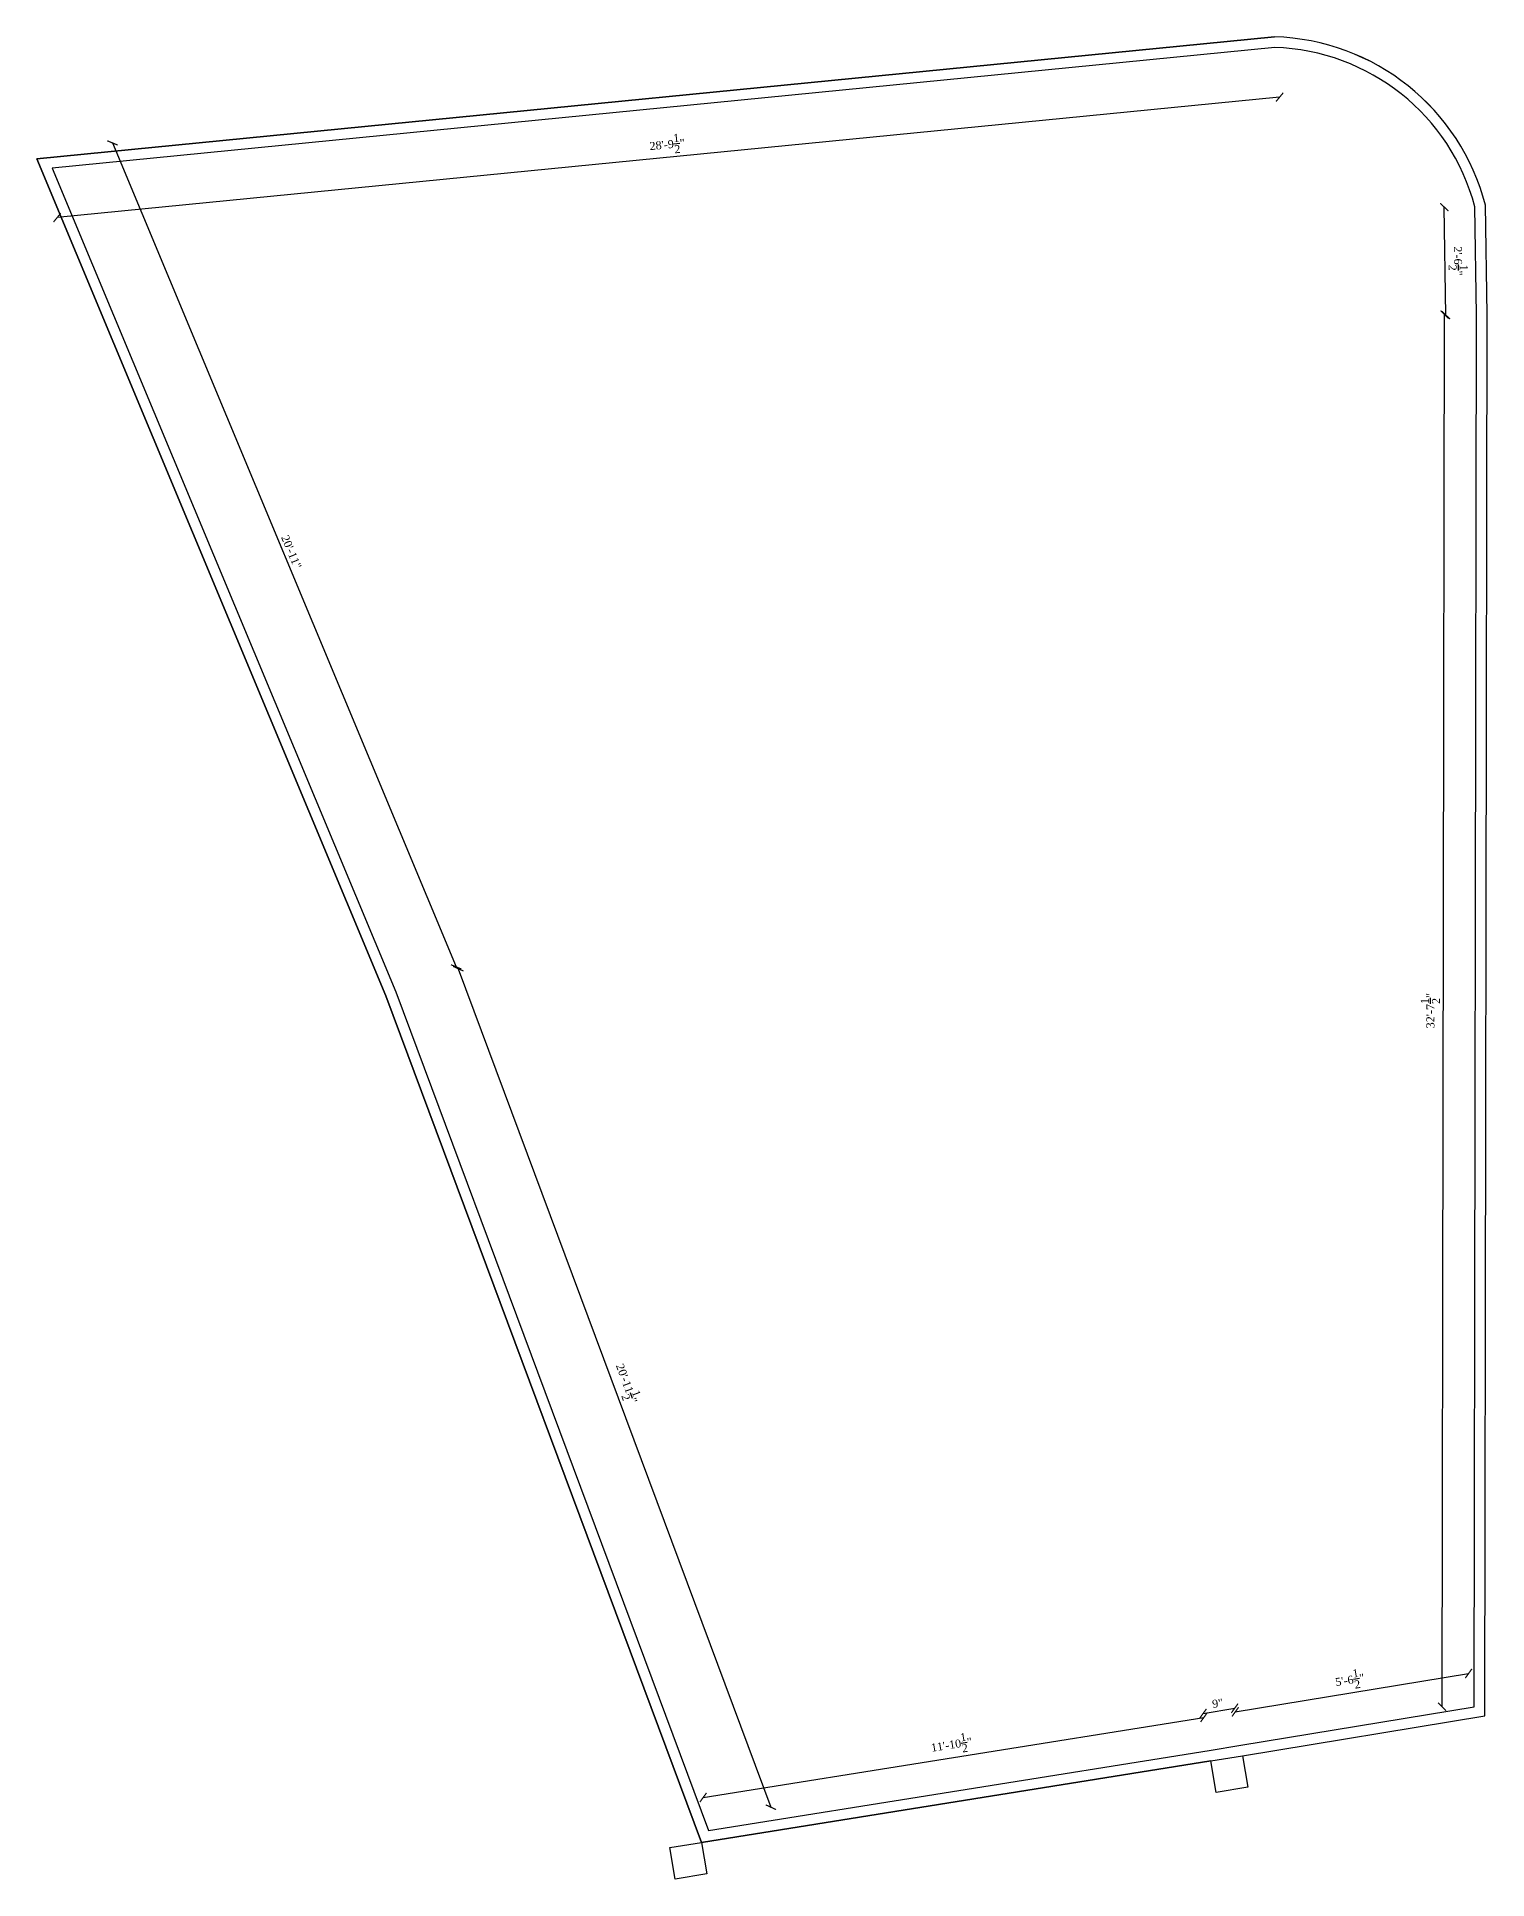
# Model space of a CAD drawing. Header units: inches. Extents: x 62067 to 68611, y -6056 to -4501.
# Drawn here: x 66666 to 67073, y -5901 to -5383 of the extents above; entities that cross this region are included whole.
import ezdxf

# ---------------------------------------------------------------- set-up
doc = ezdxf.new("R2010")
doc.units = ezdxf.units.IN
doc.header["$MEASUREMENT"] = 0
doc.layers.add('ELEVATION', color=6, linetype='Continuous', lineweight=30)
doc.styles.get("Standard").update_dxf_attribs({"font": 'times.ttf'})
doc.dimstyles.get("Standard").update_dxf_attribs({"dimtxt": 2.25, "dimasz": 2.25, "dimexe": 0.18, "dimexo": 0.0625, "dimgap": 1, "dimtad": 1, "dimdec": 1, "dimzin": 0, "dimdsep": 46, "dimlunit": 4, "dimtxsty": 'Standard', "dimblk": 'ARCHTICK', "dimcen": 0.09, "dimse1": 1, "dimse2": 1, "dimadec": 0, "dimazin": 0, "dimtfac": 1, "dimtdec": 1, "dimtofl": 0, "dimtmove": 0, "dimatfit": 3, "dimldrblk": 'ARCHTICK', "dimfxl": 1, "dimtolj": 1, "dimtzin": 0, "dimarcsym": 0})

# ---------------------------------------------------------------- blocks, each defined once
blk = doc.blocks.new('_ArchTick')
at = {"color": 0, "linetype": 'ByBlock', "const_width": 0.15}
blk.add_lwpolyline([(-0.5, -0.5), (0.5, 0.5)], dxfattribs=at)
blk = doc.blocks.new('*D813')
at = {"layer": 'Defpoints', "color": 0, "transparency": 16777216}
for p in [(67013.54, -5385.56), (66669.92, -5419.44), (66671.29, -5433.38)]:
    blk.add_point(p, dxfattribs=at)
at = {"layer": 'ELEVATION', "color": 0, "lineweight": -2, "transparency": 16777216}
blk.add_line((67014.92, -5399.5), (66671.29, -5433.38), dxfattribs=at)
at = {"layer": 'ELEVATION', "color": 0, "lineweight": -2, "transparency": 16777216, "xscale": 2.25, "yscale": 2.25, "zscale": 2.25}
for p, rotation in [((67014.92, -5399.5), 5.630054066191156), ((66671.29, -5433.38), 185.6300540661911)]:
    blk.add_blockref('_ArchTick', p, dxfattribs=dict(at, rotation=rotation))
at = {"layer": 'ELEVATION', "color": 0, "transparency": 16777216, "insert": (66842.75, -5412.81), "char_height": 2.25, "attachment_point": 5, "rotation": 5.6301}
blk.add_mtext('\\A1;28\'-9{\\H1x;\\S1/2;}"', dxfattribs=at)
blk = doc.blocks.new('*D815')
at = {"layer": 'Defpoints', "color": 0, "transparency": 16777216}
for p in [(67061.28, -5460.66), (67070.24, -5460.68), (67069.57, -5852.11)]:
    blk.add_point(p, dxfattribs=at)
at = {"layer": 'ELEVATION', "color": 0, "lineweight": -2, "transparency": 16777216}
blk.add_line((67060.61, -5852.09), (67061.28, -5460.66), dxfattribs=at)
at = {"layer": 'ELEVATION', "color": 0, "lineweight": -2, "transparency": 16777216, "xscale": 2.25, "yscale": 2.25, "zscale": 2.25}
for p, rotation in [((67061.28, -5460.66), 89.90137630665441), ((67060.61, -5852.09), 269.9013763066544)]:
    blk.add_blockref('_ArchTick', p, dxfattribs=dict(at, rotation=rotation))
at = {"layer": 'ELEVATION', "color": 0, "transparency": 16777216, "insert": (67057.3, -5656.37), "char_height": 2.25, "attachment_point": 5, "rotation": 89.9014}
blk.add_mtext('\\A1;32\'-7{\\H1x;\\S1/2;}"', dxfattribs=at)
blk = doc.blocks.new('*D816')
at = {"layer": 'Defpoints', "color": 0, "transparency": 16777216}
for p in [(67061.2, -5430.44), (67069.78, -5430.31), (67070.24, -5460.68)]:
    blk.add_point(p, dxfattribs=at)
at = {"layer": 'ELEVATION', "color": 0, "lineweight": -2, "transparency": 16777216}
blk.add_line((67061.66, -5460.81), (67061.2, -5430.44), dxfattribs=at)
at = {"layer": 'ELEVATION', "color": 0, "lineweight": -2, "transparency": 16777216, "xscale": 2.25, "yscale": 2.25, "zscale": 2.25}
for p, rotation in [((67061.2, -5430.44), 90.87574061375445), ((67061.66, -5460.81), 270.8757406137544)]:
    blk.add_blockref('_ArchTick', p, dxfattribs=dict(at, rotation=rotation))
at = {"layer": 'ELEVATION', "color": 0, "transparency": 16777216, "insert": (67065.07, -5445.57), "char_height": 2.25, "attachment_point": 5, "rotation": 270.8757}
blk.add_mtext('\\A1;2\'-6{\\H1x;\\S1/2;}"', dxfattribs=at)
blk = doc.blocks.new('*D817')
at = {"layer": 'Defpoints', "color": 0, "transparency": 16777216}
for p in [(66993.63, -5855.07), (66995.12, -5864.35), (66854.37, -5886.87)]:
    blk.add_point(p, dxfattribs=at)
at = {"layer": 'ELEVATION', "color": 0, "lineweight": -2, "transparency": 16777216}
blk.add_line((66852.89, -5877.59), (66993.63, -5855.07), dxfattribs=at)
at = {"layer": 'ELEVATION', "color": 0, "lineweight": -2, "transparency": 16777216, "xscale": 2.25, "yscale": 2.25, "zscale": 2.25}
for p, rotation in [((66993.63, -5855.07), 9.091309637262214), ((66852.89, -5877.59), 189.0913096372622)]:
    blk.add_blockref('_ArchTick', p, dxfattribs=dict(at, rotation=rotation))
at = {"layer": 'ELEVATION', "color": 0, "transparency": 16777216, "insert": (66922.68, -5862.73), "char_height": 2.25, "attachment_point": 5, "rotation": 9.0913}
blk.add_mtext('\\A1;11\'-10{\\H1x;\\S1/2;}"', dxfattribs=at)
blk = doc.blocks.new('*D818')
at = {"layer": 'Defpoints', "color": 0, "transparency": 16777216}
for p in [(66766.51, -5651.11), (66871.91, -5880.33), (66854.37, -5886.87)]:
    blk.add_point(p, dxfattribs=at)
at = {"layer": 'ELEVATION', "color": 0, "lineweight": -2, "transparency": 16777216}
blk.add_line((66784.05, -5644.57), (66871.91, -5880.33), dxfattribs=at)
at = {"layer": 'ELEVATION', "color": 0, "lineweight": -2, "transparency": 16777216, "xscale": 2.25, "yscale": 2.25, "zscale": 2.25}
for p, rotation in [((66784.05, -5644.57), 110.4384153099935), ((66871.91, -5880.33), 290.4384153099936)]:
    blk.add_blockref('_ArchTick', p, dxfattribs=dict(at, rotation=rotation))
at = {"layer": 'ELEVATION', "color": 0, "transparency": 16777216, "insert": (66831.39, -5761.18), "char_height": 2.25, "attachment_point": 5, "rotation": 290.4384}
blk.add_mtext('\\A1;20\'-11{\\H1x;\\S1/2;}"', dxfattribs=at)
blk = doc.blocks.new('*D819')
at = {"layer": 'Defpoints', "color": 0, "transparency": 16777216}
for p in [(66669.92, -5419.44), (66783.44, -5644.05), (66766.51, -5651.11)]:
    blk.add_point(p, dxfattribs=at)
at = {"layer": 'ELEVATION', "color": 0, "lineweight": -2, "transparency": 16777216}
blk.add_line((66686.84, -5412.38), (66783.44, -5644.05), dxfattribs=at)
at = {"layer": 'ELEVATION', "color": 0, "lineweight": -2, "transparency": 16777216, "xscale": 2.25, "yscale": 2.25, "zscale": 2.25}
for p, rotation in [((66686.84, -5412.38), 112.6334614685549), ((66783.44, -5644.05), 292.6334614685549)]:
    blk.add_blockref('_ArchTick', p, dxfattribs=dict(at, rotation=rotation))
at = {"layer": 'ELEVATION', "color": 0, "transparency": 16777216, "insert": (66737.12, -5527.39), "char_height": 2.25, "attachment_point": 5, "rotation": 292.6335}
blk.add_mtext('\\A1;20\'-11"', dxfattribs=at)
blk = doc.blocks.new('*D820')
at = {"layer": 'Defpoints', "color": 0, "transparency": 16777216}
for p in [(67068.03, -5842.73), (67069.57, -5852.11), (67003.99, -5862.89)]:
    blk.add_point(p, dxfattribs=at)
at = {"layer": 'ELEVATION', "color": 0, "lineweight": -2, "transparency": 16777216}
blk.add_line((67002.45, -5853.52), (67068.03, -5842.73), dxfattribs=at)
at = {"layer": 'ELEVATION', "color": 0, "lineweight": -2, "transparency": 16777216, "xscale": 2.25, "yscale": 2.25, "zscale": 2.25}
for p, rotation in [((67068.03, -5842.73), 9.33665306468172), ((67002.45, -5853.52), 189.3366530646817)]:
    blk.add_blockref('_ArchTick', p, dxfattribs=dict(at, rotation=rotation))
at = {"layer": 'ELEVATION', "color": 0, "transparency": 16777216, "insert": (67034.65, -5844.53), "char_height": 2.25, "attachment_point": 5, "rotation": 9.3367}
blk.add_mtext('\\A1;5\'-6{\\H1x;\\S1/2;}"', dxfattribs=at)
blk = doc.blocks.new('*D821')
at = {"layer": 'Defpoints', "color": 0, "transparency": 16777216}
for p in [(67002.28, -5852.51), (67003.99, -5862.89), (66995.12, -5864.35)]:
    blk.add_point(p, dxfattribs=at)
at = {"layer": 'ELEVATION', "color": 0, "lineweight": -2, "transparency": 16777216}
blk.add_line((66993.41, -5853.97), (67002.28, -5852.51), dxfattribs=at)
at = {"layer": 'ELEVATION', "color": 0, "lineweight": -2, "transparency": 16777216, "xscale": 2.25, "yscale": 2.25, "zscale": 2.25}
for p, rotation in [((66993.41, -5853.97), 189.3366530648325), ((67002.28, -5852.51), 9.336653064832555)]:
    blk.add_blockref('_ArchTick', p, dxfattribs=dict(at, rotation=rotation))
at = {"layer": 'ELEVATION', "color": 0, "transparency": 16777216, "insert": (66997.5, -5851.12), "char_height": 2.25, "attachment_point": 5, "rotation": 9.3367}
blk.add_mtext('\\A1;9"', dxfattribs=at)

msp = doc.modelspace()

# ---------------------------------------------------------------- linework, layer by layer
at = {"layer": 'ELEVATION'}
for p, q in [((66665.59, -5416.85), (67013.44, -5382.56)), ((66763.72, -5652.21), (66665.59, -5416.85)), ((67073.24, -5460.65), (67072.77, -5429.9)), ((67072.56, -5854.65), (67073.24, -5460.65)), ((66852.42, -5890.22), (66763.72, -5652.21)), ((67004.48, -5865.85), (67072.56, -5854.65)), ((66995.6, -5867.31), (66852.42, -5890.22))]:
    msp.add_line(p, q, dxfattribs=at)
for points in [[(67073.24, -5460.65), (67072.77, -5429.9, 0.334067), (67013.44, -5382.56), (66665.59, -5416.85), (66763.72, -5652.21), (66852.42, -5890.22), (66995.6, -5867.31), (67004.48, -5865.85), (67072.56, -5854.65)], [(67070.24, -5460.68), (67069.78, -5430.31, 0.331567), (67013.54, -5385.56), (66669.92, -5419.44), (66766.51, -5651.11), (66854.37, -5886.87), (66995.12, -5864.35), (67003.99, -5862.89), (67069.57, -5852.11)]]:
    msp.add_lwpolyline(points, format="xyb", close=True, dxfattribs=at)
for points in [[(66995.6, -5867.31), (67004.48, -5865.85), (67005.94, -5874.73), (66997.06, -5876.19)], [(66843.54, -5891.68), (66852.42, -5890.22), (66853.88, -5899.1), (66845, -5900.56)]]:
    msp.add_lwpolyline(points, close=True, dxfattribs=at)
msp.add_arc((67011.63, -5445.67), 63.14, 14.4654, 88.3565, dxfattribs=at)

# ---------------------------------------------------------------- dimensions: what is measured, and where the dimension line sits
for p1, p2, distance, picture, middle in [((67013.54, -5385.56), (66669.92, -5419.44), 14.01, '*D813', (66842.75, -5412.81)), ((66669.92, -5419.44), (66766.51, -5651.11), 18.34, '*D819', (66737.12, -5527.39)), ((67070.24, -5460.68), (67069.78, -5430.31), 8.58, '*D816', (67065.07, -5445.57)), ((67069.57, -5852.11), (67070.24, -5460.68), 8.96, '*D815', (67057.3, -5656.37)), ((66766.51, -5651.11), (66854.37, -5886.87), 18.72, '*D818', (66831.39, -5761.18)), ((67003.99, -5862.89), (67069.57, -5852.11), 9.5, '*D820', (67034.65, -5844.53)), ((66995.12, -5864.35), (67003.99, -5862.89), 10.52, '*D821', (66997.5, -5851.12)), ((66854.37, -5886.87), (66995.12, -5864.35), 9.4, '*D817', (66922.68, -5862.73))]:
    dim = msp.add_aligned_dim(p1=p1, p2=p2, distance=distance, dimstyle='Standard', dxfattribs=at)
    dim.commit()
    dim.dimension.update_dxf_attribs({"geometry": picture, "text_midpoint": middle})

doc.saveas('drawing.dxf')
